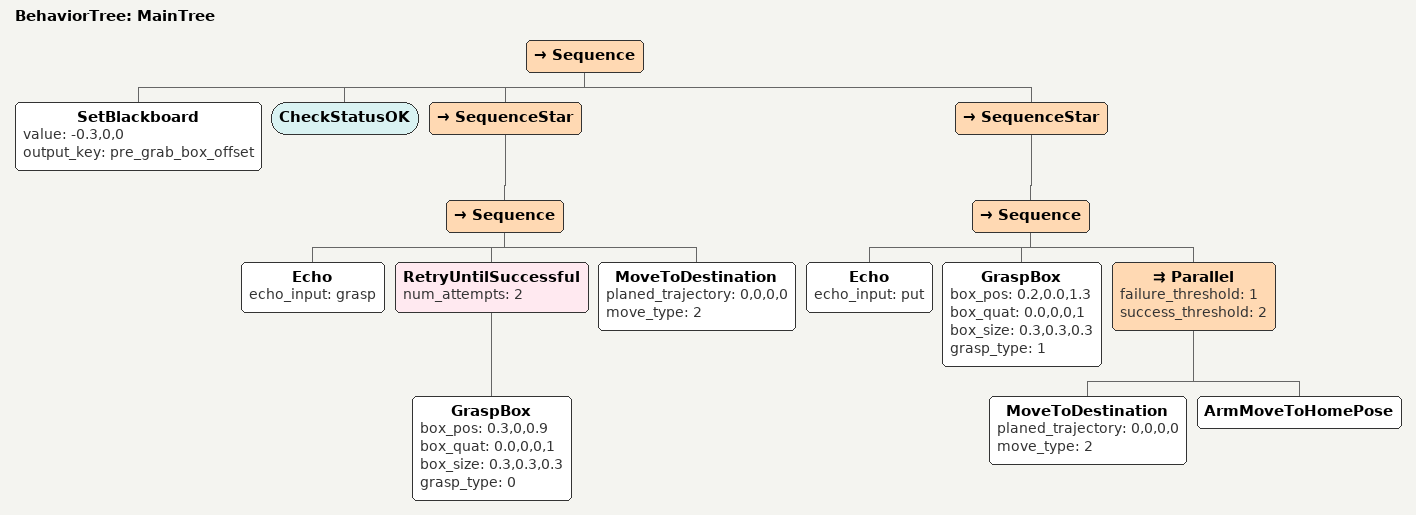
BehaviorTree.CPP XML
<?xml version="1.0" encoding="UTF-8"?>
<root BTCPP_format="3"
      main_tree_to_execute="MainTree">
  <BehaviorTree ID="MainTree">
    <Sequence>
      <SetBlackboard value="-0.3,0,0"
                     output_key="pre_grab_box_offset"/>
      <CheckStatusOK/>
      <SequenceStar>
        <Sequence>
          <Echo echo_input="grasp"/>
          <RetryUntilSuccessful num_attempts="2">
            <GraspBox box_pos="0.3,0,0.9"
                      box_quat="0.0,0,0,1"
                      box_size="0.3,0.3,0.3"
                      grasp_type="0"/>
          </RetryUntilSuccessful>
          <MoveToDestination planed_trajectory="0,0,0,0"
                             move_type="2"/>
        </Sequence>
      </SequenceStar>
      <SequenceStar>
        <Sequence>
          <Echo echo_input="put"/>
          <GraspBox box_pos="0.2,0.0,1.3"
                    box_quat="0.0,0,0,1"
                    box_size="0.3,0.3,0.3"
                    grasp_type="1"/>
          <Parallel failure_threshold="1"
                    success_threshold="2">
            <MoveToDestination planed_trajectory="0,0,0,0"
                               move_type="2"/>
            <ArmMoveToHomePose/>
          </Parallel>
        </Sequence>
      </SequenceStar>
    </Sequence>
  </BehaviorTree>

</root>
